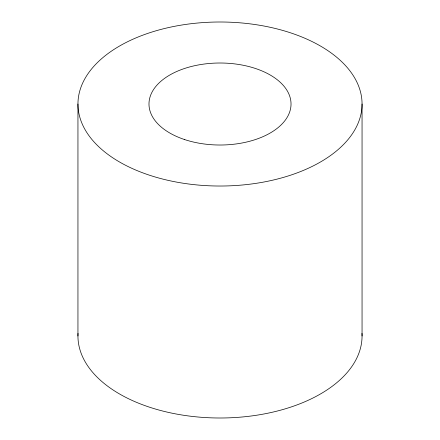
<?xml version="1.0" encoding="UTF-8"?>
<svg xmlns="http://www.w3.org/2000/svg" width="440" height="440" viewBox="0 0 440 440"><rect width="100%" height="100%" fill="white"/><g stroke="black" fill="none" stroke-linecap="round" stroke-linejoin="round"><path stroke-width="0.66" d="M362.054 104.016A142.054 82.016 0 0 1 148.973 175.038A142.054 82.016 0 0 1 148.973 32.989A142.054 82.016 0 0 1 362.054 104.016L362.054 335.984M77.946 104.016L77.946 335.984M361.983 333.382A142.054 82.016 0 0 1 220 418A142.054 82.016 0 0 1 78.017 333.382M184.487 139.524A71.027 41.008 0 0 0 291.027 104.016A71.027 41.008 0 0 0 184.487 68.502A71.027 41.008 0 0 0 184.487 139.524"/></g></svg>
